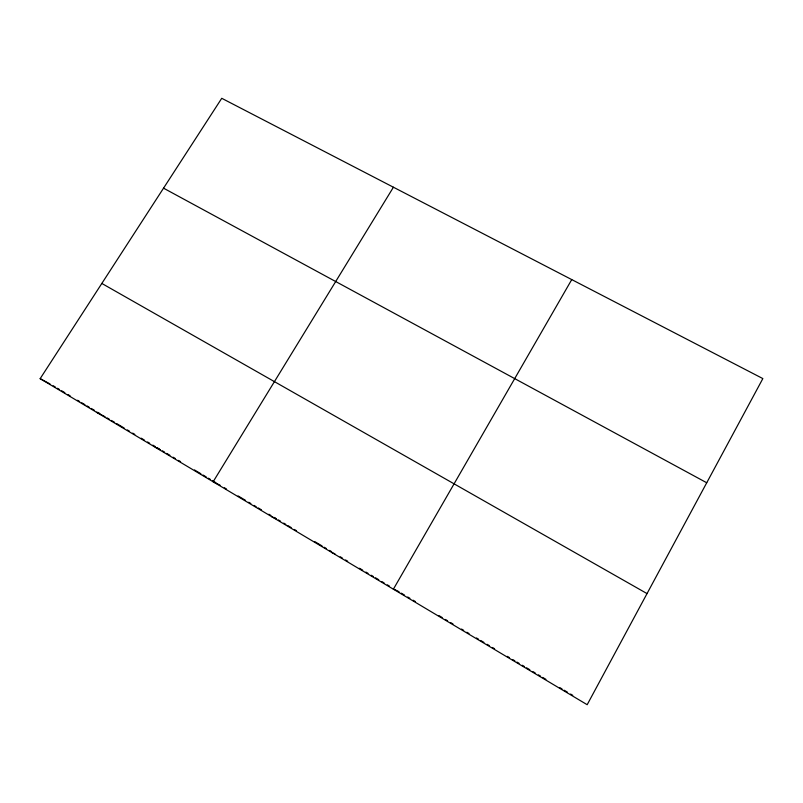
<?xml version="1.0" encoding="UTF-8"?>
<svg xmlns="http://www.w3.org/2000/svg" width="803" height="803" viewBox="0 0 803 803"><rect width="100%" height="100%" fill="white"/><g stroke="black" fill="none" stroke-linecap="round" stroke-linejoin="round"><path stroke-width="1.2" d="M571.746 279.595L393.38 589.201L395.889 589.944M393.42 187.219L213.136 481.77L220.082 485.193M40.15 378.675L221.748 98.297L762.85 378.584L587.184 704.703L40.15 378.675L49.977 383.904M331.86 552.534L334.911 553.799M271.795 516.741L276.232 518.788M155.15 447.12L160.359 449.78M96.46 412.23L105.042 416.727M163.541 188.163L706.73 482.764M101.83 283.449L647.037 593.598M53.189 385.741L55.307 387.006M57.425 388.271L59.542 389.525M61.66 390.79L64.832 392.687M68.004 394.574L70.122 395.839M77.54 400.255L79.658 401.52M81.765 402.775L84.947 404.672M87.065 405.927L89.183 407.191M91.301 408.456L94.473 410.343M97.645 412.24L99.763 413.505M107.18 417.921L109.308 419.186M111.436 420.451L114.618 422.348M116.746 423.613L124.184 428.049M127.376 429.946L129.494 431.221M132.686 433.118L134.814 434.383M141.187 438.177L144.379 440.084M147.561 441.981L149.689 443.246M152.881 445.143L154.999 446.418M157.127 447.683L159.255 448.947M162.447 450.844L164.575 452.119M166.713 453.394L169.915 455.301M173.117 457.208L175.255 458.483M178.457 460.39L180.595 461.655M194.467 469.926L200.87 473.74M203.008 475.015L206.21 476.922M208.348 478.197L210.476 479.471M212.614 480.736L215.816 482.653M224.328 487.722L226.446 488.987M238.11 495.933L245.527 500.359M248.709 502.246L250.837 503.511M254.009 505.408L256.137 506.673M258.255 507.938L261.437 509.835M268.854 514.251L270.982 515.516M274.154 517.413L276.282 518.678M278.4 519.942L280.538 521.207M283.73 523.114L285.858 524.389M287.996 525.654L291.188 527.561M294.38 529.458L296.508 530.733M314.625 541.523L322.073 545.96M324.211 547.234L326.339 548.499M329.531 550.406L331.659 551.681M340.211 556.77L342.349 558.045M345.561 559.962L347.699 561.237M359.483 568.253L362.695 570.17M365.907 572.077L368.045 573.352M371.257 575.269L373.405 576.544M375.543 577.819L378.755 579.736M381.967 581.653L384.105 582.928M387.317 584.845L389.465 586.12M396.963 590.586L399.121 591.871M401.269 593.156L404.501 595.083M407.733 597L409.891 598.285M413.123 600.212L415.271 601.497M438.97 615.61L442.202 617.537M445.434 619.464L447.582 620.749M450.814 622.676L452.972 623.961M461.544 629.06L463.672 630.335M466.874 632.242L469.002 633.507M476.46 637.953L478.588 639.228M480.726 640.493L483.918 642.4M487.12 644.307L489.248 645.572M492.45 647.479L494.578 648.744M507.366 656.362L509.493 657.637M512.695 659.544L514.823 660.809M516.951 662.084L519.089 663.348M522.301 665.265L524.449 666.54M526.587 667.825L529.809 669.742M533.031 671.659L535.179 672.944M538.401 674.861L540.549 676.136M542.687 677.421L545.91 679.338M559.872 687.649L562.01 688.934M564.158 690.209L567.38 692.126M570.602 694.043L572.75 695.328"/></g></svg>
